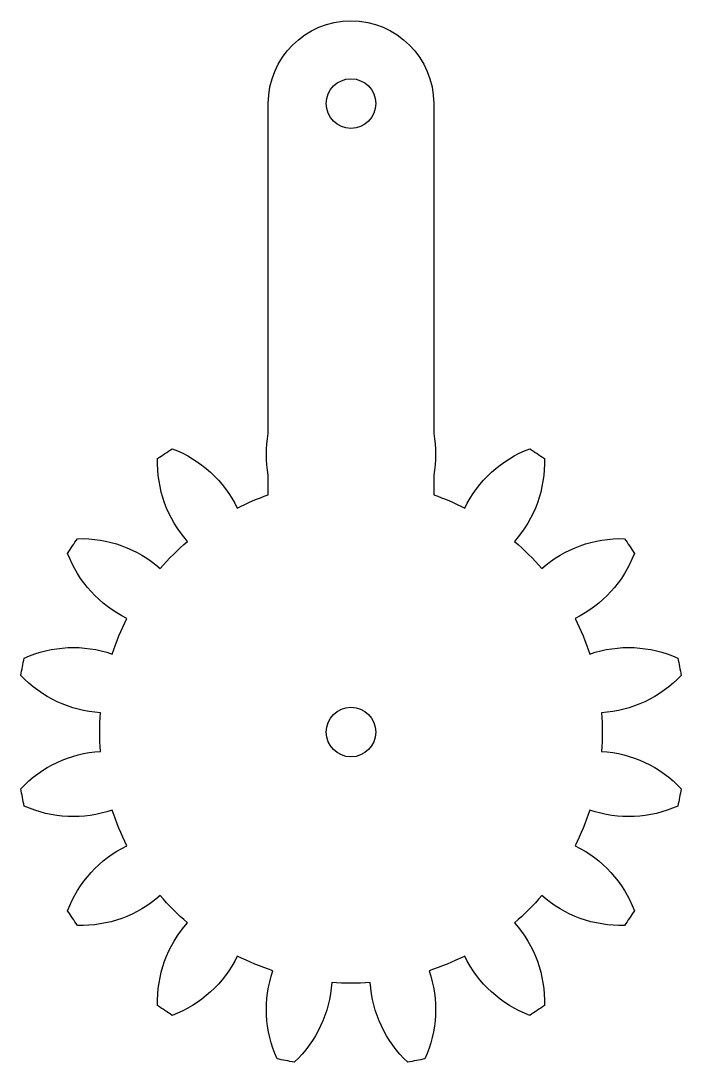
# Model space of a CAD drawing. Header units: millimetres. Extents: x -160 to -120, y 24.4 to 87.4.
import ezdxf

# ---------------------------------------------------------------- set-up
doc = ezdxf.new("R2010")
doc.units = ezdxf.units.MM
doc.layers.get('0').update_dxf_attribs({"linetype": 'CONTINUOUS'})

msp = doc.modelspace()

# ---------------------------------------------------------------- linework, layer by layer
msp.add_lwpolyline([(-145, 58.691), (-145, 59.875, -0.088291), (-145, 62.398), (-145, 82.351, -1), (-135, 82.351), (-135, 62.398, -0.088291), (-135, 59.875), (-135, 58.691, -0.033527), (-133.128, 57.894, -0.191505), (-129.197, 61.479, -0.013179), (-128.31, 60.886, -0.191505), (-130.118, 55.882, -0.038448), (-128.469, 54.233, -0.191505), (-123.465, 56.041, -0.013179), (-122.872, 55.154, -0.191505), (-126.457, 51.223, -0.038448), (-125.565, 49.068, -0.191505), (-120.25, 48.824, -0.013179), (-120.042, 47.777, -0.191505), (-124.858, 45.517, -0.038448), (-124.858, 43.185, -0.191505), (-120.042, 40.925, -0.013179), (-120.25, 39.878, -0.191505), (-125.565, 39.634, -0.038448), (-126.457, 37.479, -0.191505), (-122.872, 33.548, -0.013179), (-123.465, 32.661, -0.191505), (-128.469, 34.469, -0.038448), (-130.118, 32.82, -0.191505), (-128.31, 27.816, -0.013179), (-129.197, 27.223, -0.191505), (-133.128, 30.808, -0.038448), (-135.283, 29.916, -0.191505), (-135.527, 24.601, -0.013179), (-136.574, 24.393, -0.191505), (-138.834, 29.209, -0.038448), (-141.166, 29.209, -0.191505), (-143.426, 24.393, -0.013179), (-144.473, 24.601, -0.191505), (-144.717, 29.916, -0.038448), (-146.872, 30.808, -0.191505), (-150.803, 27.223, -0.013179), (-151.69, 27.816, -0.191505), (-149.882, 32.82, -0.038448), (-151.531, 34.469, -0.191505), (-156.535, 32.661, -0.013179), (-157.128, 33.548, -0.191505), (-153.543, 37.479, -0.038448), (-154.435, 39.634, -0.191505), (-159.75, 39.878, -0.013179), (-159.958, 40.925, -0.191505), (-155.142, 43.185, -0.038448), (-155.142, 45.517, -0.191505), (-159.958, 47.777, -0.013179), (-159.75, 48.824, -0.191505), (-154.435, 49.068, -0.038448), (-153.543, 51.223, -0.191505), (-157.128, 55.154, -0.013179), (-156.535, 56.041, -0.191505), (-151.531, 54.233, -0.038448), (-149.882, 55.882, -0.191505), (-151.69, 60.886, -0.013179), (-150.803, 61.479, -0.191505), (-146.872, 57.894, -0.033527)], format="xyb", close=True)
for centre in [(-140, 82.351), (-140, 44.351)]:
    msp.add_circle(centre, 1.5)

doc.saveas('drawing.dxf')
